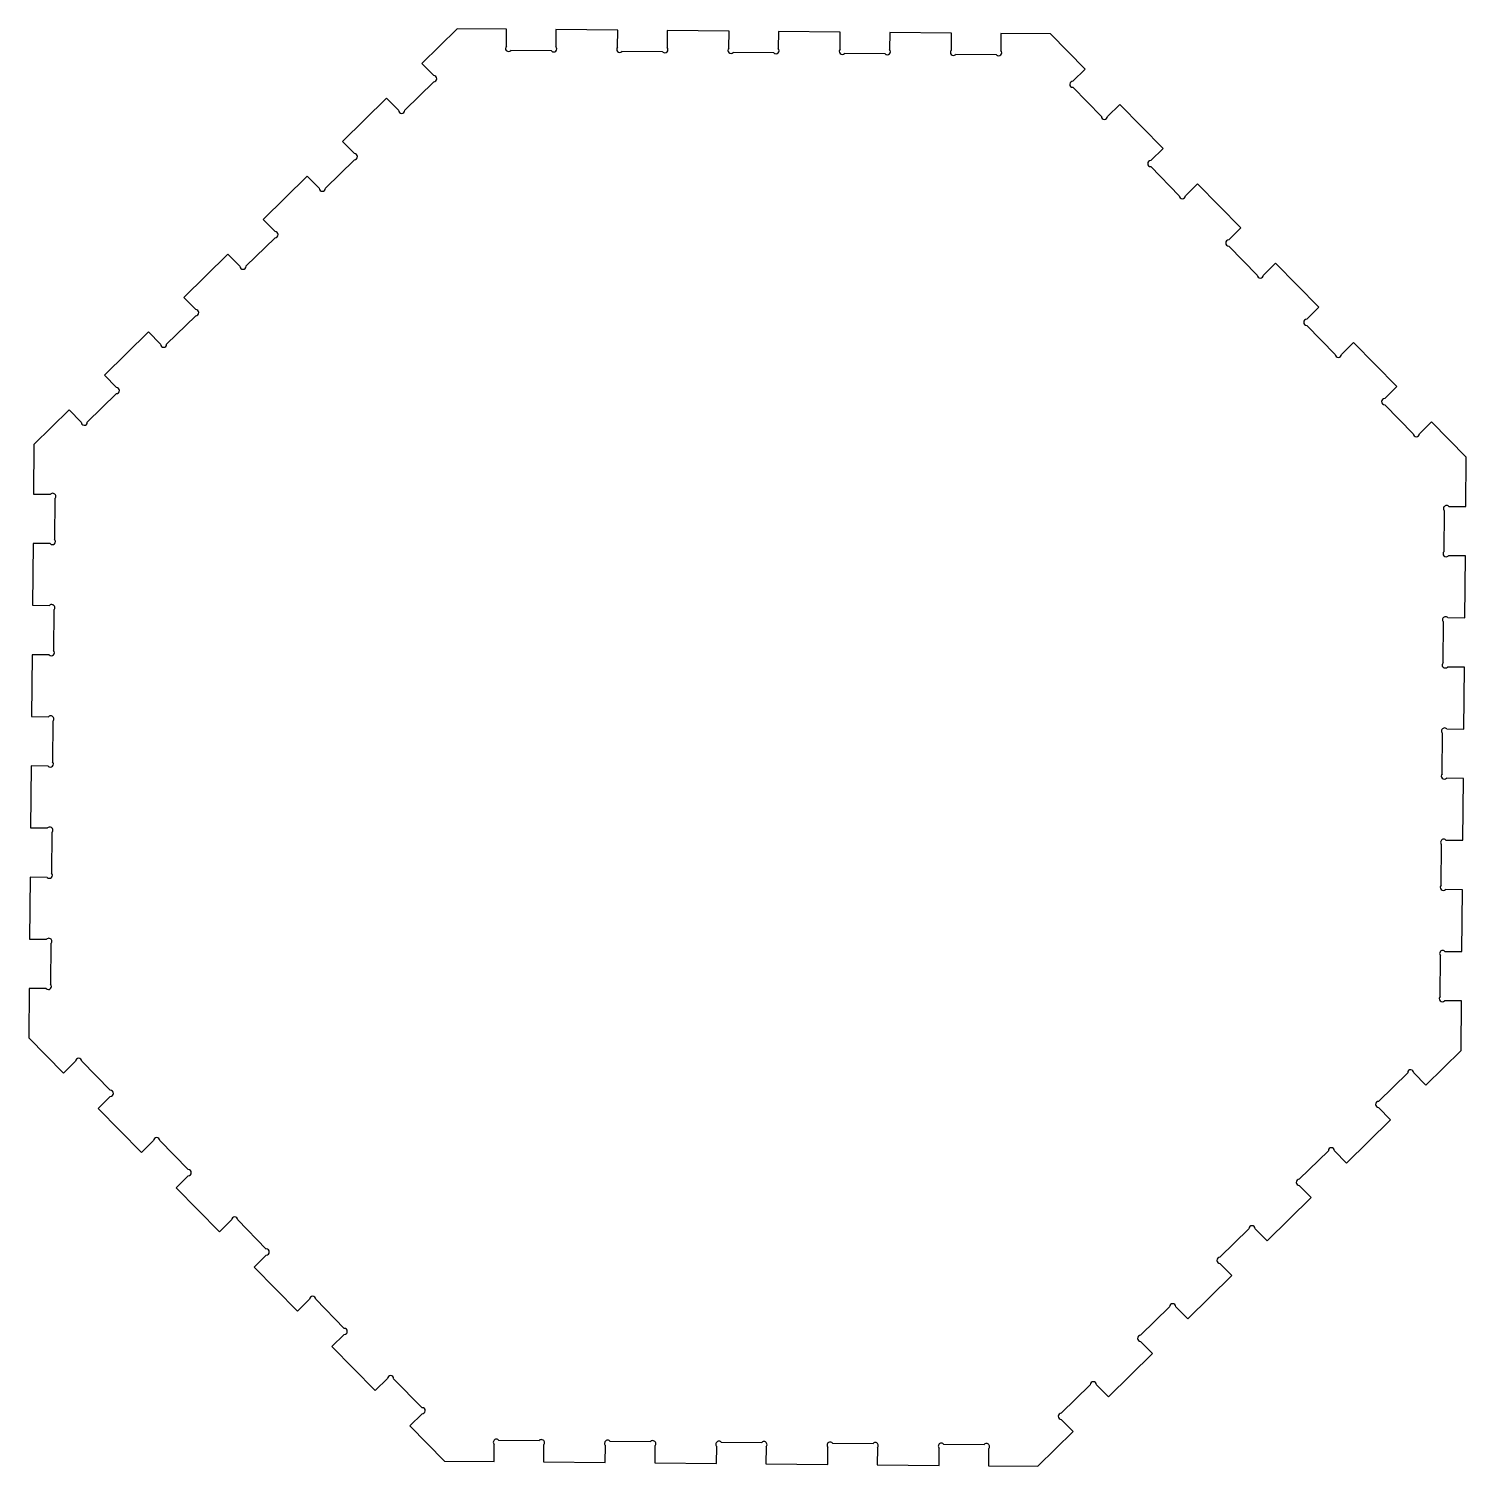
# Model space of a CAD drawing. Header units: millimetres. Extents: x 1653 to 2392, y -554 to 184.
import ezdxf

# ---------------------------------------------------------------- set-up
doc = ezdxf.new("R2010")
doc.units = ezdxf.units.MM
doc.layers.get('0').update_dxf_attribs({"linetype": 'CONTINUOUS'})

msp = doc.modelspace()

# ---------------------------------------------------------------- linework, layer by layer
for p, q in [((1873.38, 184.27), (1855.26, 166.46)), ((1898.78, 184.05), (1873.38, 184.27)), ((1898.7, 175.29), (1898.78, 184.05)), ((1924.18, 183.83), (1924.1, 175.07)), ((1955.92, 183.55), (1924.18, 183.83)), ((1955.85, 174.79), (1955.92, 183.55)), ((1981.32, 183.33), (1981.25, 174.57)), ((2013.07, 183.05), (1981.32, 183.33)), ((2013, 174.3), (2013.07, 183.05)), ((2038.47, 182.83), (2038.4, 174.08)), ((2070.22, 182.55), (2038.47, 182.83)), ((2070.14, 173.8), (2070.22, 182.55)), ((2095.62, 182.33), (2095.54, 173.58)), ((2127.37, 182.06), (2095.62, 182.33)), ((2127.29, 173.3), (2127.37, 182.06)), ((2152.77, 181.84), (2152.69, 173.08)), ((2178.17, 181.61), (2152.77, 181.84)), ((2195.97, 163.5), (2178.17, 181.61)), ((1921.84, 172.85), (1900.93, 173.03)), ((1978.98, 172.35), (1958.07, 172.53)), ((2036.13, 171.85), (2015.22, 172.03)), ((2093.28, 171.35), (2072.37, 171.53)), ((2150.43, 170.86), (2129.52, 171.04)), ((1855.26, 166.46), (1861.4, 160.22)), ((2189.73, 157.36), (2195.97, 163.5)), ((1861.37, 157.05), (1846.46, 142.39)), ((1837.15, 148.66), (1814.5, 126.41)), ((1843.28, 142.42), (1837.15, 148.66)), ((2204.35, 139.27), (2189.7, 154.19)), ((2213.77, 145.38), (2207.53, 139.25)), ((2236.03, 122.74), (2213.77, 145.38)), ((1814.5, 126.41), (1820.64, 120.16)), ((2229.78, 116.6), (2236.03, 122.74)), ((1820.61, 116.99), (1805.7, 102.33)), ((2244.41, 98.51), (2229.76, 113.43)), ((1796.38, 108.6), (1773.74, 86.35)), ((1802.52, 102.36), (1796.38, 108.6)), ((2253.83, 104.62), (2247.59, 98.48)), ((2276.09, 81.98), (2253.83, 104.62)), ((1773.74, 86.35), (1779.88, 80.1)), ((2269.84, 75.84), (2276.09, 81.98)), ((1779.85, 76.93), (1764.93, 62.27)), ((1755.62, 68.55), (1732.98, 46.29)), ((1761.76, 62.3), (1755.62, 68.55)), ((2284.47, 57.75), (2269.81, 72.66)), ((2293.89, 63.86), (2287.64, 57.72)), ((2316.14, 41.21), (2293.89, 63.86)), ((1732.98, 46.29), (1739.11, 40.05)), ((2309.9, 35.08), (2316.14, 41.21)), ((1739.09, 36.87), (1724.17, 22.22)), ((2324.53, 16.99), (2309.87, 31.9)), ((1714.86, 28.49), (1692.22, 6.23)), ((1721, 22.24), (1714.86, 28.49)), ((2333.95, 23.1), (2327.7, 16.96)), ((2356.2, 0.45), (2333.95, 23.1)), ((1692.22, 6.23), (1698.35, -0.01)), ((2349.96, -5.68), (2356.2, 0.45)), ((1698.33, -3.19), (1683.41, -17.84)), ((1674.1, -11.57), (1655.98, -29.37)), ((1680.24, -17.81), (1674.1, -11.57)), ((2364.59, -23.77), (2349.93, -8.86)), ((2374, -17.66), (2367.76, -23.8)), ((2391.81, -35.78), (2374, -17.66)), ((1655.98, -29.37), (1655.76, -54.77)), ((2391.59, -61.18), (2391.81, -35.78)), ((1655.76, -54.77), (1664.52, -54.85)), ((1666.74, -57.11), (1666.56, -78.02)), ((2380.39, -84.24), (2380.57, -63.33)), ((2382.83, -61.1), (2391.59, -61.18)), ((1655.54, -80.17), (1655.27, -111.92)), ((1664.3, -80.25), (1655.54, -80.17)), ((2391.37, -86.58), (2382.61, -86.5)), ((2391.09, -118.33), (2391.37, -86.58)), ((1655.27, -111.92), (1664.02, -112)), ((1666.25, -114.26), (1666.06, -135.17)), ((2379.89, -141.39), (2380.07, -120.48)), ((2382.33, -118.25), (2391.09, -118.33)), ((1655.04, -137.32), (1654.77, -169.07)), ((1663.8, -137.4), (1655.04, -137.32)), ((2390.87, -143.73), (2382.11, -143.65)), ((2390.59, -175.47), (2390.87, -143.73)), ((1654.77, -169.07), (1663.52, -169.14)), ((1665.75, -171.41), (1665.57, -192.32)), ((2381.84, -175.4), (2390.59, -175.47)), ((2379.39, -198.53), (2379.57, -177.62)), ((1654.55, -194.47), (1654.27, -226.22)), ((1663.3, -194.54), (1654.55, -194.47)), ((2390.37, -200.87), (2381.62, -200.8)), ((2390.09, -232.62), (2390.37, -200.87)), ((1654.27, -226.22), (1663.02, -226.29)), ((1665.25, -228.56), (1665.07, -249.47)), ((2378.89, -255.68), (2379.08, -234.77)), ((2381.34, -232.55), (2390.09, -232.62)), ((1654.05, -251.62), (1653.77, -283.36)), ((1662.8, -251.69), (1654.05, -251.62)), ((2389.87, -258.02), (2381.12, -257.95)), ((2389.6, -289.77), (2389.87, -258.02)), ((1653.77, -283.36), (1662.53, -283.44)), ((1664.75, -285.71), (1664.57, -306.61)), ((2378.4, -312.83), (2378.58, -291.92)), ((2380.84, -289.69), (2389.6, -289.77)), ((1653.55, -308.76), (1653.33, -334.16)), ((1662.31, -308.84), (1653.55, -308.76)), ((2389.38, -315.17), (2380.62, -315.09)), ((2389.15, -340.57), (2389.38, -315.17)), ((1653.33, -334.16), (1671.13, -352.28)), ((1671.13, -352.28), (1677.38, -346.14)), ((1680.55, -346.17), (1695.21, -361.08)), ((2371.04, -358.37), (2389.15, -340.57)), ((2346.81, -366.76), (2361.73, -352.1)), ((2364.9, -352.13), (2371.04, -358.37)), ((1695.18, -364.26), (1688.94, -370.39)), ((1688.94, -370.39), (1711.19, -393.04)), ((2330.28, -398.43), (2352.92, -376.18)), ((2352.92, -376.18), (2346.79, -369.93)), ((1711.19, -393.04), (1717.44, -386.9)), ((1720.61, -386.93), (1735.27, -401.84)), ((2306.05, -406.81), (2320.97, -392.16)), ((2324.14, -392.19), (2330.28, -398.43)), ((1735.24, -405.02), (1729, -411.16)), ((1729, -411.16), (1751.25, -433.8)), ((2312.16, -416.23), (2306.02, -409.99)), ((2289.52, -438.49), (2312.16, -416.23)), ((1751.25, -433.8), (1757.49, -427.66)), ((1760.67, -427.69), (1775.32, -442.61)), ((2265.29, -446.87), (2280.2, -432.22)), ((2283.38, -432.24), (2289.52, -438.49)), ((1775.3, -445.78), (1769.05, -451.92)), ((2271.4, -456.29), (2265.26, -450.05)), ((1769.05, -451.92), (1791.31, -474.56)), ((2248.75, -478.55), (2271.4, -456.29)), ((1791.31, -474.56), (1797.55, -468.43)), ((1800.73, -468.45), (1815.38, -483.37)), ((2224.53, -486.93), (2239.44, -472.27)), ((2242.62, -472.3), (2248.75, -478.55)), ((1815.36, -486.54), (1809.11, -492.68)), ((1809.11, -492.68), (1831.37, -515.32)), ((2230.64, -496.35), (2224.5, -490.1)), ((2207.99, -518.6), (2230.64, -496.35)), ((1831.37, -515.32), (1837.61, -509.19)), ((1840.78, -509.22), (1855.44, -524.13)), ((2183.77, -526.99), (2198.68, -512.33)), ((2201.86, -512.36), (2207.99, -518.6)), ((1855.41, -527.3), (1849.17, -533.44)), ((2189.88, -536.41), (2183.74, -530.16)), ((1849.17, -533.44), (1866.97, -551.56)), ((2171.76, -554.21), (2189.88, -536.41)), ((1892.37, -551.78), (1892.45, -543.02)), ((1894.71, -540.8), (1915.62, -540.98)), ((1917.85, -543.24), (1917.77, -552)), ((1949.52, -552.28), (1949.6, -543.52)), ((1951.86, -541.3), (1972.77, -541.48)), ((1974.99, -543.74), (1974.92, -552.5)), ((2006.67, -552.77), (2006.74, -544.02)), ((2009.01, -541.79), (2029.92, -541.97)), ((2032.14, -544.24), (2032.07, -552.99)), ((2063.81, -553.27), (2063.89, -544.52)), ((2066.16, -542.29), (2087.06, -542.47)), ((2089.29, -544.74), (2089.21, -553.49)), ((2120.96, -553.77), (2121.04, -545.01)), ((2123.3, -542.79), (2144.21, -542.97)), ((2146.44, -545.23), (2146.36, -553.99)), ((1866.97, -551.56), (1892.37, -551.78)), ((1917.77, -552), (1949.52, -552.28)), ((1974.92, -552.5), (2006.67, -552.77)), ((2032.07, -552.99), (2063.81, -553.27)), ((2089.21, -553.49), (2120.96, -553.77)), ((2146.36, -553.99), (2171.76, -554.21))]:
    msp.add_line(p, q)
for centre, start, end in [((1899.81, 174.16), 134.5012, 314.5012), ((1922.97, 173.96), -135.4988, 44.5012), ((1956.96, 173.66), 134.5012, 314.5012), ((1980.12, 173.46), -135.4988, 44.5012), ((2014.11, 173.16), 134.5012, 314.5012), ((2037.26, 172.96), -135.4988, 44.5012), ((2071.26, 172.67), 134.5012, 314.5012), ((2094.41, 172.47), -135.4988, 44.5012), ((2128.4, 172.17), 134.5012, 314.5012), ((2151.56, 171.97), -135.4988, 44.5012), ((1861.38, 158.63), -90.4988, 89.5012), ((2189.71, 155.77), 89.5012, 269.5012), ((1844.87, 142.4), 179.5012, 359.5012), ((2205.94, 139.26), 179.5012, 359.5012), ((1820.62, 118.57), -90.4988, 89.5012), ((2229.77, 115.01), 89.5012, 269.5012), ((1804.11, 102.34), 179.5012, 359.5012), ((2246, 98.5), 179.5012, 359.5012), ((1779.86, 78.52), -90.4988, 89.5012), ((2269.83, 74.25), 89.5012, 269.5012), ((1763.35, 62.29), 179.5012, 359.5012), ((2286.06, 57.74), 179.5012, 359.5012), ((1739.1, 38.46), -90.4988, 89.5012), ((2309.89, 33.49), 89.5012, 269.5012), ((1722.59, 22.23), 179.5012, 359.5012), ((2326.12, 16.97), 179.5012, 359.5012), ((1698.34, -1.6), -90.4988, 89.5012), ((2349.94, -7.27), 89.5012, 269.5012), ((1681.82, -17.83), 179.5012, 359.5012), ((2366.17, -23.79), 179.5012, 359.5012), ((1665.63, -55.98), -45.4988, 134.5012), ((2381.7, -62.22), 44.5012, 224.5012), ((1665.43, -79.14), -135.4988, 44.5012), ((2381.5, -85.37), 134.5012, 314.5012), ((1665.13, -113.13), -45.4988, 134.5012), ((2381.2, -119.36), 44.5012, 224.5012), ((1664.93, -136.28), -135.4988, 44.5012), ((2381, -142.52), 134.5012, 314.5012), ((1664.63, -170.28), -45.4988, 134.5012), ((2380.71, -176.51), 44.5012, 224.5012), ((1664.43, -193.43), -135.4988, 44.5012), ((2380.5, -199.67), 134.5012, 314.5012), ((1664.14, -227.42), -45.4988, 134.5012), ((2380.21, -233.66), 44.5012, 224.5012), ((1663.94, -250.58), -135.4988, 44.5012), ((2380.01, -256.81), 134.5012, 314.5012), ((1663.64, -284.57), -45.4988, 134.5012), ((2379.71, -290.81), 44.5012, 224.5012), ((1663.44, -307.73), -135.4988, 44.5012), ((2379.51, -313.96), 134.5012, 314.5012), ((1678.97, -346.16), -0.4988, 179.5012), ((2363.31, -352.11), -0.4988, 179.5012), ((1695.2, -362.67), -90.4988, 89.5012), ((2346.8, -368.34), 89.5012, 269.5012), ((1719.02, -386.92), -0.4988, 179.5012), ((2322.55, -392.17), -0.4988, 179.5012), ((1735.25, -403.43), -90.4988, 89.5012), ((2306.04, -408.4), 89.5012, 269.5012), ((1759.08, -427.68), -0.4988, 179.5012), ((2281.79, -432.23), -0.4988, 179.5012), ((1775.31, -444.19), -90.4988, 89.5012), ((2265.28, -448.46), 89.5012, 269.5012), ((1799.14, -468.44), -0.4988, 179.5012), ((2241.03, -472.29), -0.4988, 179.5012), ((1815.37, -484.96), -90.4988, 89.5012), ((2224.52, -488.52), 89.5012, 269.5012), ((1839.2, -509.2), -0.4988, 179.5012), ((2200.27, -512.35), -0.4988, 179.5012), ((1855.43, -525.72), -90.4988, 89.5012), ((2183.75, -528.57), 89.5012, 269.5012), ((1893.58, -541.91), 44.5012, 224.5012), ((1916.73, -542.11), -45.4988, 134.5012), ((1950.73, -542.41), 44.5012, 224.5012), ((1973.88, -542.61), -45.4988, 134.5012), ((2007.88, -542.91), 44.5012, 224.5012), ((2031.03, -543.11), -45.4988, 134.5012), ((2065.02, -543.4), 44.5012, 224.5012), ((2088.18, -543.6), -45.4988, 134.5012), ((2122.17, -543.9), 44.5012, 224.5012), ((2145.32, -544.1), -45.4988, 134.5012)]:
    msp.add_arc(centre, 1.59, start, end)

doc.saveas('drawing.dxf')
